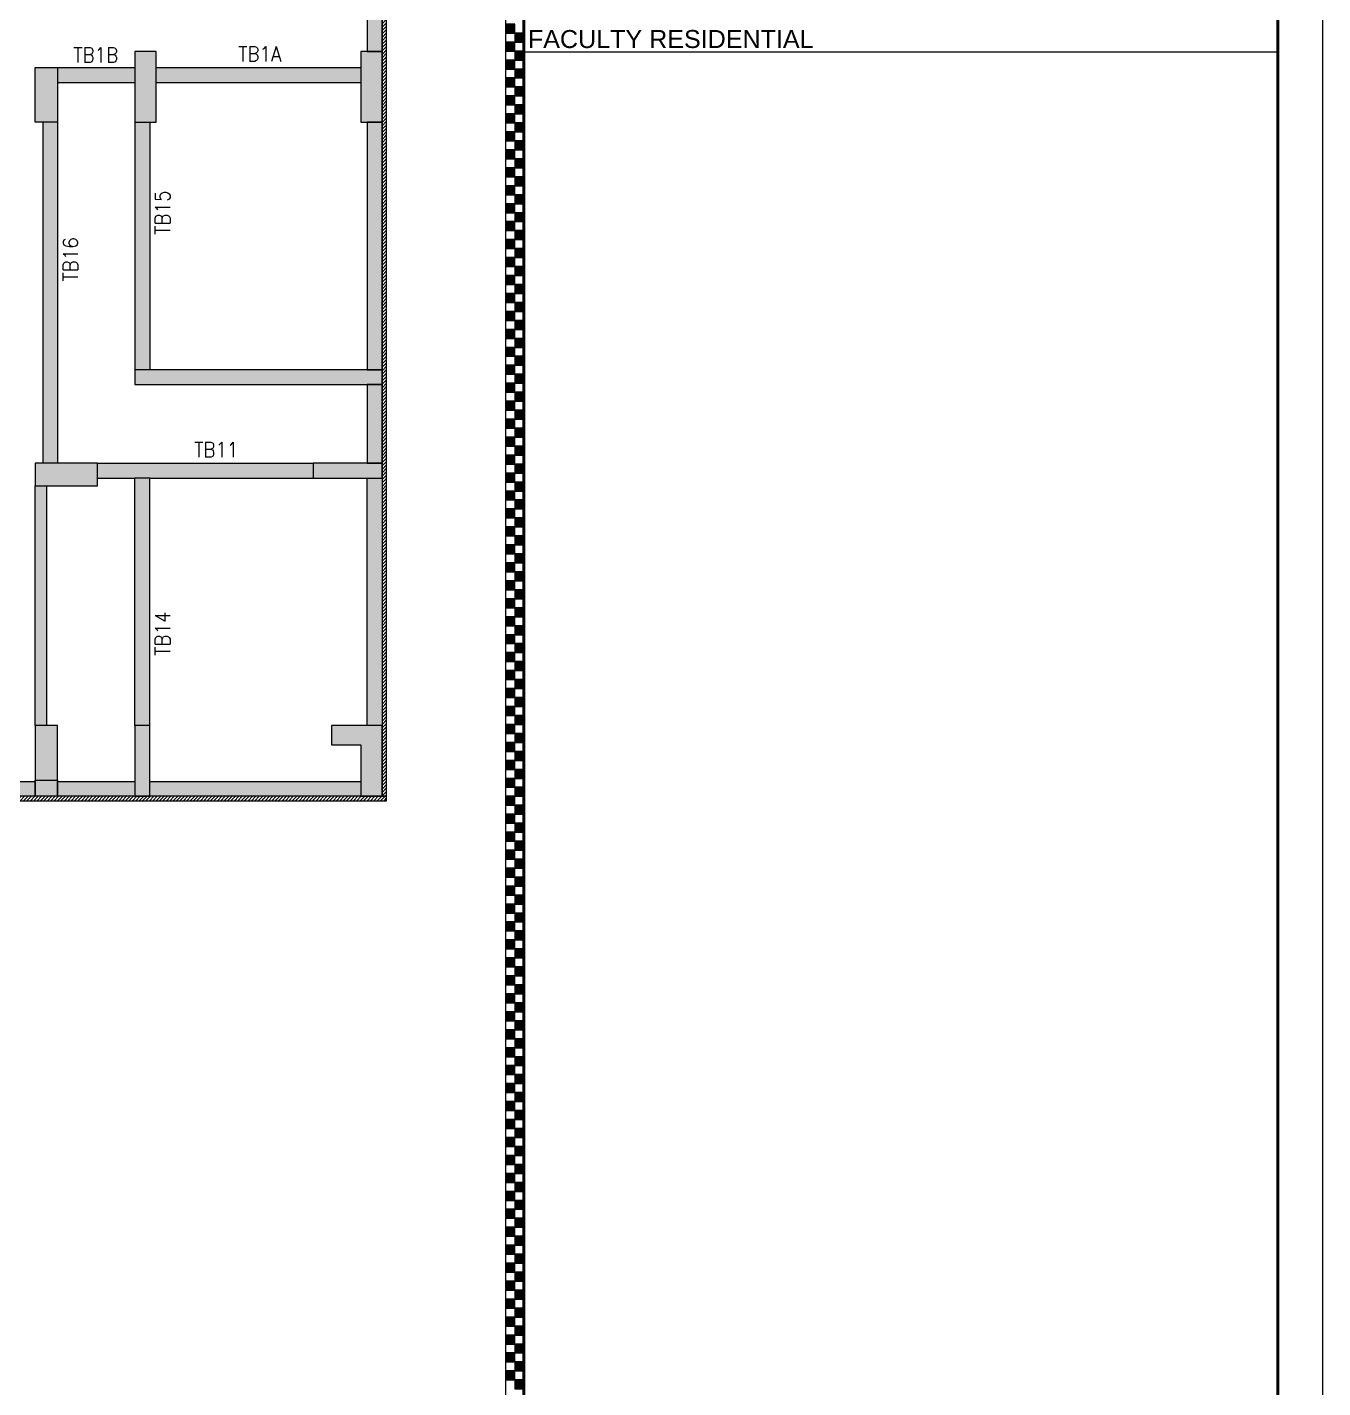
# Model space of a CAD drawing. Extents: x -200722 to 834823, y -494970 to 88783.
# Drawn here: x 320208 to 340413, y -314856 to -293642 of the extents above; entities that cross this region are included whole.
import ezdxf

# ---------------------------------------------------------------- set-up
doc = ezdxf.new("R2010")
doc.units = 0
doc.header["$LTSCALE"] = 100
doc.header["$MEASUREMENT"] = 0
doc.layers.get('0').update_dxf_attribs({"linetype": 'CONTINUOUS'})
doc.layers.add('9_TITLE TEXT', color=7, linetype='CONTINUOUS', lineweight=20)
doc.layers.add('HATCH', color=252, linetype='CONTINUOUS', lineweight=30)
for name, color, linetype in [('B_NO', 3, 'CONTINUOUS'), ('B_PLAN', 3, 'CONTINUOUS'), ('COL. SHED. STEEL.', 6, 'CONTINUOUS'), ('COL_H', 235, 'CONTINUOUS'), ('DIM', 3, 'CONTINUOUS'), ('RCCWALL', 6, 'CONTINUOUS')]:
    doc.layers.add(name, color=color, linetype=linetype)
doc.styles.get("Standard").update_dxf_attribs({"font": 'simplex.shx'})
doc.styles.add('TITLES', font='arial.ttf')
pattern_1 = [(45, (0, -330671.425), (-26.5165043, 26.5165043), [])]

# ---------------------------------------------------------------- blocks, each defined once
blk = doc.blocks.new('TITLE CHAIN')
at = {"layer": '9_TITLE TEXT'}
h = blk.add_hatch(color=256, dxfattribs=at)
h.dxf.hatch_style = 1
h.paths.add_polyline_path([(0, -193.62), (1, -193.62), (1, -192.62), (0, -192.62)])
h = blk.add_hatch(color=256, dxfattribs=at)
h.dxf.hatch_style = 1
h.paths.add_polyline_path([(1, -194.62), (2, -194.62), (2, -193.62), (1, -193.62)])
h = blk.add_hatch(color=256, dxfattribs=at)
h.dxf.hatch_style = 1
h.paths.add_polyline_path([(0, -195.62), (1, -195.62), (1, -194.62), (0, -194.62)])
h = blk.add_hatch(color=256, dxfattribs=at)
h.dxf.hatch_style = 1
h.paths.add_polyline_path([(0, -197.62), (1, -197.62), (1, -196.62), (0, -196.62)])
h = blk.add_hatch(color=256, dxfattribs=at)
h.dxf.hatch_style = 1
h.paths.add_polyline_path([(1, -196.62), (2, -196.62), (2, -195.62), (1, -195.62)])
h = blk.add_hatch(color=256, dxfattribs=at)
h.dxf.hatch_style = 1
h.paths.add_polyline_path([(1, -198.62), (2, -198.62), (2, -197.62), (1, -197.62)])
h = blk.add_hatch(color=256, dxfattribs=at)
h.dxf.hatch_style = 1
h.paths.add_polyline_path([(0, -199.62), (1, -199.62), (1, -198.62), (0, -198.62)])
h = blk.add_hatch(color=256, dxfattribs=at)
h.dxf.hatch_style = 1
h.paths.add_polyline_path([(1, -200.62), (2, -200.62), (2, -199.62), (1, -199.62)])
h = blk.add_hatch(color=256, dxfattribs=at)
h.dxf.hatch_style = 1
h.paths.add_polyline_path([(0, -201.62), (1, -201.62), (1, -200.62), (0, -200.62)])
h = blk.add_hatch(color=256, dxfattribs=at)
h.dxf.hatch_style = 1
h.paths.add_polyline_path([(0, -203.62), (1, -203.62), (1, -202.62), (0, -202.62)])
h = blk.add_hatch(color=256, dxfattribs=at)
h.dxf.hatch_style = 1
h.paths.add_polyline_path([(1, -202.62), (2, -202.62), (2, -201.62), (1, -201.62)])
h = blk.add_hatch(color=256, dxfattribs=at)
h.dxf.hatch_style = 1
h.paths.add_polyline_path([(1, -204.62), (2, -204.62), (2, -203.62), (1, -203.62)])
h = blk.add_hatch(color=256, dxfattribs=at)
h.dxf.hatch_style = 1
h.paths.add_polyline_path([(0, -205.62), (1, -205.62), (1, -204.62), (0, -204.62)])
h = blk.add_hatch(color=256, dxfattribs=at)
h.dxf.hatch_style = 1
h.paths.add_polyline_path([(1, -206.62), (2, -206.62), (2, -205.62), (1, -205.62)])
h = blk.add_hatch(color=256, dxfattribs=at)
h.dxf.hatch_style = 1
h.paths.add_polyline_path([(0, -207.62), (1, -207.62), (1, -206.62), (0, -206.62)])
h = blk.add_hatch(color=256, dxfattribs=at)
h.dxf.hatch_style = 1
h.paths.add_polyline_path([(0, -209.62), (1, -209.62), (1, -208.62), (0, -208.62)])
h = blk.add_hatch(color=256, dxfattribs=at)
h.dxf.hatch_style = 1
h.paths.add_polyline_path([(1, -208.62), (2, -208.62), (2, -207.62), (1, -207.62)])
h = blk.add_hatch(color=256, dxfattribs=at)
h.dxf.hatch_style = 1
h.paths.add_polyline_path([(0, -211.62), (1, -211.62), (1, -210.62), (0, -210.62)])
h = blk.add_hatch(color=256, dxfattribs=at)
h.dxf.hatch_style = 1
h.paths.add_polyline_path([(1, -210.62), (2, -210.62), (2, -209.62), (1, -209.62)])
h = blk.add_hatch(color=256, dxfattribs=at)
h.dxf.hatch_style = 1
h.paths.add_polyline_path([(1, -212.62), (2, -212.62), (2, -211.62), (1, -211.62)])
h = blk.add_hatch(color=256, dxfattribs=at)
h.dxf.hatch_style = 1
h.paths.add_polyline_path([(0, -213.62), (1, -213.62), (1, -212.62), (0, -212.62)])
h = blk.add_hatch(color=256, dxfattribs=at)
h.dxf.hatch_style = 1
h.paths.add_polyline_path([(1, -214.62), (2, -214.62), (2, -213.62), (1, -213.62)])
h = blk.add_hatch(color=256, dxfattribs=at)
h.dxf.hatch_style = 1
h.paths.add_polyline_path([(0, -215.62), (1, -215.62), (1, -214.62), (0, -214.62)])
h = blk.add_hatch(color=256, dxfattribs=at)
h.dxf.hatch_style = 1
h.paths.add_polyline_path([(0, -217.62), (1, -217.62), (1, -216.62), (0, -216.62)])
h = blk.add_hatch(color=256, dxfattribs=at)
h.dxf.hatch_style = 1
h.paths.add_polyline_path([(1, -216.62), (2, -216.62), (2, -215.62), (1, -215.62)])
h = blk.add_hatch(color=256, dxfattribs=at)
h.dxf.hatch_style = 1
h.paths.add_polyline_path([(1, -218.62), (2, -218.62), (2, -217.62), (1, -217.62)])
h = blk.add_hatch(color=256, dxfattribs=at)
h.dxf.hatch_style = 1
h.paths.add_polyline_path([(0, -219.62), (1, -219.62), (1, -218.62), (0, -218.62)])
h = blk.add_hatch(color=256, dxfattribs=at)
h.dxf.hatch_style = 1
h.paths.add_polyline_path([(1, -220.62), (2, -220.62), (2, -219.62), (1, -219.62)])
h = blk.add_hatch(color=256, dxfattribs=at)
h.dxf.hatch_style = 1
h.paths.add_polyline_path([(0, -221.62), (1, -221.62), (1, -220.62), (0, -220.62)])
h = blk.add_hatch(color=256, dxfattribs=at)
h.dxf.hatch_style = 1
h.paths.add_polyline_path([(0, -223.62), (1, -223.62), (1, -222.62), (0, -222.62)])
h = blk.add_hatch(color=256, dxfattribs=at)
h.dxf.hatch_style = 1
h.paths.add_polyline_path([(1, -222.62), (2, -222.62), (2, -221.62), (1, -221.62)])
h = blk.add_hatch(color=256, dxfattribs=at)
h.dxf.hatch_style = 1
h.paths.add_polyline_path([(1, -224.62), (2, -224.62), (2, -223.62), (1, -223.62)])
h = blk.add_hatch(color=256, dxfattribs=at)
h.dxf.hatch_style = 1
h.paths.add_polyline_path([(0, -225.62), (1, -225.62), (1, -224.62), (0, -224.62)])
h = blk.add_hatch(color=256, dxfattribs=at)
h.dxf.hatch_style = 1
h.paths.add_polyline_path([(1, -226.62), (2, -226.62), (2, -225.62), (1, -225.62)])
h = blk.add_hatch(color=256, dxfattribs=at)
h.dxf.hatch_style = 1
h.paths.add_polyline_path([(0, -227.62), (1, -227.62), (1, -226.62), (0, -226.62)])
h = blk.add_hatch(color=256, dxfattribs=at)
h.dxf.hatch_style = 1
h.paths.add_polyline_path([(0, -229.62), (1, -229.62), (1, -228.62), (0, -228.62)])
h = blk.add_hatch(color=256, dxfattribs=at)
h.dxf.hatch_style = 1
h.paths.add_polyline_path([(1, -228.62), (2, -228.62), (2, -227.62), (1, -227.62)])
h = blk.add_hatch(color=256, dxfattribs=at)
h.dxf.hatch_style = 1
h.paths.add_polyline_path([(1, -230.62), (2, -230.62), (2, -229.62), (1, -229.62)])
h = blk.add_hatch(color=256, dxfattribs=at)
h.dxf.hatch_style = 1
h.paths.add_polyline_path([(0, -231.62), (1, -231.62), (1, -230.62), (0, -230.62)])
h = blk.add_hatch(color=256, dxfattribs=at)
h.dxf.hatch_style = 1
h.paths.add_polyline_path([(1, -232.62), (2, -232.62), (2, -231.62), (1, -231.62)])
h = blk.add_hatch(color=256, dxfattribs=at)
h.dxf.hatch_style = 1
h.paths.add_polyline_path([(0, -233.62), (1, -233.62), (1, -232.62), (0, -232.62)])
h = blk.add_hatch(color=256, dxfattribs=at)
h.dxf.hatch_style = 1
h.paths.add_polyline_path([(0, -235.62), (1, -235.62), (1, -234.62), (0, -234.62)])
h = blk.add_hatch(color=256, dxfattribs=at)
h.dxf.hatch_style = 1
h.paths.add_polyline_path([(1, -234.62), (2, -234.62), (2, -233.62), (1, -233.62)])
h = blk.add_hatch(color=256, dxfattribs=at)
h.dxf.hatch_style = 1
h.paths.add_polyline_path([(1, -236.62), (2, -236.62), (2, -235.62), (1, -235.62)])
h = blk.add_hatch(color=256, dxfattribs=at)
h.dxf.hatch_style = 1
h.paths.add_polyline_path([(0, -237.62), (1, -237.62), (1, -236.62), (0, -236.62)])
h = blk.add_hatch(color=256, dxfattribs=at)
h.dxf.hatch_style = 1
h.paths.add_polyline_path([(1, -238.62), (2, -238.62), (2, -237.62), (1, -237.62)])
h = blk.add_hatch(color=256, dxfattribs=at)
h.dxf.hatch_style = 1
h.paths.add_polyline_path([(0, -239.62), (1, -239.62), (1, -238.62), (0, -238.62)])
h = blk.add_hatch(color=256, dxfattribs=at)
h.dxf.hatch_style = 1
h.paths.add_polyline_path([(0, -241.62), (1, -241.62), (1, -240.62), (0, -240.62)])
h = blk.add_hatch(color=256, dxfattribs=at)
h.dxf.hatch_style = 1
h.paths.add_polyline_path([(1, -240.62), (2, -240.62), (2, -239.62), (1, -239.62)])
h = blk.add_hatch(color=256, dxfattribs=at)
h.dxf.hatch_style = 1
h.paths.add_polyline_path([(1, -242.62), (2, -242.62), (2, -241.62), (1, -241.62)])
h = blk.add_hatch(color=256, dxfattribs=at)
h.dxf.hatch_style = 1
h.paths.add_polyline_path([(0, -243.62), (1, -243.62), (1, -242.62), (0, -242.62)])
h = blk.add_hatch(color=256, dxfattribs=at)
h.dxf.hatch_style = 1
h.paths.add_polyline_path([(1, -244.62), (2, -244.62), (2, -243.62), (1, -243.62)])
h = blk.add_hatch(color=256, dxfattribs=at)
h.dxf.hatch_style = 1
h.paths.add_polyline_path([(0, -245.62), (1, -245.62), (1, -244.62), (0, -244.62)])
h = blk.add_hatch(color=256, dxfattribs=at)
h.dxf.hatch_style = 1
h.paths.add_polyline_path([(0, -247.62), (1, -247.62), (1, -246.62), (0, -246.62)])
h = blk.add_hatch(color=256, dxfattribs=at)
h.dxf.hatch_style = 1
h.paths.add_polyline_path([(1, -246.62), (2, -246.62), (2, -245.62), (1, -245.62)])
h = blk.add_hatch(color=256, dxfattribs=at)
h.dxf.hatch_style = 1
h.paths.add_polyline_path([(1, -248.62), (2, -248.62), (2, -247.62), (1, -247.62)])
h = blk.add_hatch(color=256, dxfattribs=at)
h.dxf.hatch_style = 1
h.paths.add_polyline_path([(0, -249.62), (1, -249.62), (1, -248.62), (0, -248.62)])
h = blk.add_hatch(color=256, dxfattribs=at)
h.dxf.hatch_style = 1
h.paths.add_polyline_path([(1, -250.62), (2, -250.62), (2, -249.62), (1, -249.62)])
h = blk.add_hatch(color=256, dxfattribs=at)
h.dxf.hatch_style = 1
h.paths.add_polyline_path([(0, -251.62), (1, -251.62), (1, -250.62), (0, -250.62)])
h = blk.add_hatch(color=256, dxfattribs=at)
h.dxf.hatch_style = 1
h.paths.add_polyline_path([(0, -253.62), (1, -253.62), (1, -252.62), (0, -252.62)])
h = blk.add_hatch(color=256, dxfattribs=at)
h.dxf.hatch_style = 1
h.paths.add_polyline_path([(1, -252.62), (2, -252.62), (2, -251.62), (1, -251.62)])
h = blk.add_hatch(color=256, dxfattribs=at)
h.dxf.hatch_style = 1
h.paths.add_polyline_path([(1, -254.62), (2, -254.62), (2, -253.62), (1, -253.62)])
h = blk.add_hatch(color=256, dxfattribs=at)
h.dxf.hatch_style = 1
h.paths.add_polyline_path([(0, -255.62), (1, -255.62), (1, -254.62), (0, -254.62)])
h = blk.add_hatch(color=256, dxfattribs=at)
h.dxf.hatch_style = 1
h.paths.add_polyline_path([(1, -256.62), (2, -256.62), (2, -255.62), (1, -255.62)])
h = blk.add_hatch(color=256, dxfattribs=at)
h.dxf.hatch_style = 1
h.paths.add_polyline_path([(0, -257.62), (1, -257.62), (1, -256.62), (0, -256.62)])
h = blk.add_hatch(color=256, dxfattribs=at)
h.dxf.hatch_style = 1
h.paths.add_polyline_path([(0, -259.62), (1, -259.62), (1, -258.62), (0, -258.62)])
h = blk.add_hatch(color=256, dxfattribs=at)
h.dxf.hatch_style = 1
h.paths.add_polyline_path([(1, -258.62), (2, -258.62), (2, -257.62), (1, -257.62)])
h = blk.add_hatch(color=256, dxfattribs=at)
h.dxf.hatch_style = 1
h.paths.add_polyline_path([(0, -261.62), (1, -261.62), (1, -260.62), (0, -260.62)])
h = blk.add_hatch(color=256, dxfattribs=at)
h.dxf.hatch_style = 1
h.paths.add_polyline_path([(1, -260.62), (2, -260.62), (2, -259.62), (1, -259.62)])
h = blk.add_hatch(color=256, dxfattribs=at)
h.dxf.hatch_style = 1
h.paths.add_polyline_path([(1, -262.62), (2, -262.62), (2, -261.62), (1, -261.62)])
h = blk.add_hatch(color=256, dxfattribs=at)
h.dxf.hatch_style = 1
h.paths.add_polyline_path([(0, -263.62), (1, -263.62), (1, -262.62), (0, -262.62)])
h = blk.add_hatch(color=256, dxfattribs=at)
h.dxf.hatch_style = 1
h.paths.add_polyline_path([(1, -264.62), (2, -264.62), (2, -263.62), (1, -263.62)])
h = blk.add_hatch(color=256, dxfattribs=at)
h.dxf.hatch_style = 1
h.paths.add_polyline_path([(0, -265.62), (1, -265.62), (1, -264.62), (0, -264.62)])
h = blk.add_hatch(color=256, dxfattribs=at)
h.dxf.hatch_style = 1
h.paths.add_polyline_path([(0, -267.62), (1, -267.62), (1, -266.62), (0, -266.62)])
h = blk.add_hatch(color=256, dxfattribs=at)
h.dxf.hatch_style = 1
h.paths.add_polyline_path([(1, -266.62), (2, -266.62), (2, -265.62), (1, -265.62)])
h = blk.add_hatch(color=256, dxfattribs=at)
h.dxf.hatch_style = 1
h.paths.add_polyline_path([(1, -268.62), (2, -268.62), (2, -267.62), (1, -267.62)])
h = blk.add_hatch(color=256, dxfattribs=at)
h.dxf.hatch_style = 1
h.paths.add_polyline_path([(0, -269.62), (1, -269.62), (1, -268.62), (0, -268.62)])
h = blk.add_hatch(color=256, dxfattribs=at)
h.dxf.hatch_style = 1
h.paths.add_polyline_path([(1, -270.62), (2, -270.62), (2, -269.62), (1, -269.62)])
h = blk.add_hatch(color=256, dxfattribs=at)
h.dxf.hatch_style = 1
h.paths.add_polyline_path([(0, -271.62), (1, -271.62), (1, -270.62), (0, -270.62)])
h = blk.add_hatch(color=256, dxfattribs=at)
h.dxf.hatch_style = 1
h.paths.add_polyline_path([(0, -273.62), (1, -273.62), (1, -272.62), (0, -272.62)])
h = blk.add_hatch(color=256, dxfattribs=at)
h.dxf.hatch_style = 1
h.paths.add_polyline_path([(1, -272.62), (2, -272.62), (2, -271.62), (1, -271.62)])
h = blk.add_hatch(color=256, dxfattribs=at)
h.dxf.hatch_style = 1
h.paths.add_polyline_path([(1, -274.62), (2, -274.62), (2, -273.62), (1, -273.62)])
h = blk.add_hatch(color=256, dxfattribs=at)
h.dxf.hatch_style = 1
h.paths.add_polyline_path([(0, -275.62), (1, -275.62), (1, -274.62), (0, -274.62)])
h = blk.add_hatch(color=256, dxfattribs=at)
h.dxf.hatch_style = 1
h.paths.add_polyline_path([(1, -276.62), (2, -276.62), (2, -275.62), (1, -275.62)])
h = blk.add_hatch(color=256, dxfattribs=at)
h.dxf.hatch_style = 1
h.paths.add_polyline_path([(0, -277.62), (1, -277.62), (1, -276.62), (0, -276.62)])
h = blk.add_hatch(color=256, dxfattribs=at)
h.dxf.hatch_style = 1
h.paths.add_polyline_path([(0, -279.62), (1, -279.62), (1, -278.62), (0, -278.62)])
h = blk.add_hatch(color=256, dxfattribs=at)
h.dxf.hatch_style = 1
h.paths.add_polyline_path([(1, -278.62), (2, -278.62), (2, -277.62), (1, -277.62)])
h = blk.add_hatch(color=256, dxfattribs=at)
h.dxf.hatch_style = 1
h.paths.add_polyline_path([(1, -280.62), (2, -280.62), (2, -279.62), (1, -279.62)])
h = blk.add_hatch(color=256, dxfattribs=at)
h.dxf.hatch_style = 1
h.paths.add_polyline_path([(0, -281.62), (1, -281.62), (1, -280.62), (0, -280.62)])
h = blk.add_hatch(color=256, dxfattribs=at)
h.dxf.hatch_style = 1
h.paths.add_polyline_path([(1, -282.62), (2, -282.62), (2, -281.62), (1, -281.62)])
h = blk.add_hatch(color=256, dxfattribs=at)
h.dxf.hatch_style = 1
h.paths.add_polyline_path([(0, -283.62), (1, -283.62), (1, -282.62), (0, -282.62)])
h = blk.add_hatch(color=256, dxfattribs=at)
h.dxf.hatch_style = 1
h.paths.add_polyline_path([(0, -285.62), (1, -285.62), (1, -284.62), (0, -284.62)])
h = blk.add_hatch(color=256, dxfattribs=at)
h.dxf.hatch_style = 1
h.paths.add_polyline_path([(1, -284.62), (2, -284.62), (2, -283.62), (1, -283.62)])
h = blk.add_hatch(color=256, dxfattribs=at)
h.dxf.hatch_style = 1
h.paths.add_polyline_path([(1, -286.62), (2, -286.62), (2, -285.62), (1, -285.62)])
h = blk.add_hatch(color=256, dxfattribs=at)
h.dxf.hatch_style = 1
h.paths.add_polyline_path([(0, -287.62), (1, -287.62), (1, -286.62), (0, -286.62)])
h = blk.add_hatch(color=256, dxfattribs=at)
h.dxf.hatch_style = 1
h.paths.add_polyline_path([(1, -288.62), (2, -288.62), (2, -287.62), (1, -287.62)])
h = blk.add_hatch(color=256, dxfattribs=at)
h.dxf.hatch_style = 1
h.paths.add_polyline_path([(0, -289.62), (1, -289.62), (1, -288.62), (0, -288.62)])
h = blk.add_hatch(color=256, dxfattribs=at)
h.dxf.hatch_style = 1
h.paths.add_polyline_path([(0, -291.62), (1, -291.62), (1, -290.62), (0, -290.62)])
h = blk.add_hatch(color=256, dxfattribs=at)
h.dxf.hatch_style = 1
h.paths.add_polyline_path([(1, -290.62), (2, -290.62), (2, -289.62), (1, -289.62)])
h = blk.add_hatch(color=256, dxfattribs=at)
h.dxf.hatch_style = 1
h.paths.add_polyline_path([(1, -292.62), (2, -292.62), (2, -291.62), (1, -291.62)])
h = blk.add_hatch(color=256, dxfattribs=at)
h.dxf.hatch_style = 1
h.paths.add_polyline_path([(0, -293.62), (1, -293.62), (1, -292.62), (0, -292.62)])
h = blk.add_hatch(color=256, dxfattribs=at)
h.dxf.hatch_style = 1
h.paths.add_polyline_path([(1, -294.62), (2, -294.62), (2, -293.62), (1, -293.62)])
h = blk.add_hatch(color=256, dxfattribs=at)
h.dxf.hatch_style = 1
h.paths.add_polyline_path([(0, -295.62), (1, -295.62), (1, -294.62), (0, -294.62)])
h = blk.add_hatch(color=256, dxfattribs=at)
h.dxf.hatch_style = 1
h.paths.add_polyline_path([(0, -297.62), (1, -297.62), (1, -296.62), (0, -296.62)])
h = blk.add_hatch(color=256, dxfattribs=at)
h.dxf.hatch_style = 1
h.paths.add_polyline_path([(1, -296.62), (2, -296.62), (2, -295.62), (1, -295.62)])
h = blk.add_hatch(color=256, dxfattribs=at)
h.dxf.hatch_style = 1
h.paths.add_polyline_path([(1, -298.62), (2, -298.62), (2, -297.62), (1, -297.62)])
h = blk.add_hatch(color=256, dxfattribs=at)
h.dxf.hatch_style = 1
h.paths.add_polyline_path([(0, -299.62), (1, -299.62), (1, -298.62), (0, -298.62)])
h = blk.add_hatch(color=256, dxfattribs=at)
h.dxf.hatch_style = 1
h.paths.add_polyline_path([(1, -300.62), (2, -300.62), (2, -299.62), (1, -299.62)])
h = blk.add_hatch(color=256, dxfattribs=at)
h.dxf.hatch_style = 1
h.paths.add_polyline_path([(0, -301.62), (1, -301.62), (1, -300.62), (0, -300.62)])
h = blk.add_hatch(color=256, dxfattribs=at)
h.dxf.hatch_style = 1
h.paths.add_polyline_path([(0, -303.62), (1, -303.62), (1, -302.62), (0, -302.62)])
h = blk.add_hatch(color=256, dxfattribs=at)
h.dxf.hatch_style = 1
h.paths.add_polyline_path([(1, -302.62), (2, -302.62), (2, -301.62), (1, -301.62)])
h = blk.add_hatch(color=256, dxfattribs=at)
h.dxf.hatch_style = 1
h.paths.add_polyline_path([(1, -304.62), (2, -304.62), (2, -303.62), (1, -303.62)])
h = blk.add_hatch(color=256, dxfattribs=at)
h.dxf.hatch_style = 1
h.paths.add_polyline_path([(0, -305.62), (1, -305.62), (1, -304.62), (0, -304.62)])
h = blk.add_hatch(color=256, dxfattribs=at)
h.dxf.hatch_style = 1
h.paths.add_polyline_path([(1, -306.62), (2, -306.62), (2, -305.62), (1, -305.62)])
h = blk.add_hatch(color=256, dxfattribs=at)
h.dxf.hatch_style = 1
h.paths.add_polyline_path([(0, -307.62), (1, -307.62), (1, -306.62), (0, -306.62)])
h = blk.add_hatch(color=256, dxfattribs=at)
h.dxf.hatch_style = 1
h.paths.add_polyline_path([(0, -309.62), (1, -309.62), (1, -308.62), (0, -308.62)])
h = blk.add_hatch(color=256, dxfattribs=at)
h.dxf.hatch_style = 1
h.paths.add_polyline_path([(1, -308.62), (2, -308.62), (2, -307.62), (1, -307.62)])
h = blk.add_hatch(color=256, dxfattribs=at)
h.dxf.hatch_style = 1
h.paths.add_polyline_path([(0, -311.62), (1, -311.62), (1, -310.62), (0, -310.62)])
h = blk.add_hatch(color=256, dxfattribs=at)
h.dxf.hatch_style = 1
h.paths.add_polyline_path([(1, -310.62), (2, -310.62), (2, -309.62), (1, -309.62)])
h = blk.add_hatch(color=256, dxfattribs=at)
h.dxf.hatch_style = 1
h.paths.add_polyline_path([(1, -312.62), (2, -312.62), (2, -311.62), (1, -311.62)])
h = blk.add_hatch(color=256, dxfattribs=at)
h.dxf.hatch_style = 1
h.paths.add_polyline_path([(0, -313.62), (1, -313.62), (1, -312.62), (0, -312.62)])
h = blk.add_hatch(color=256, dxfattribs=at)
h.dxf.hatch_style = 1
h.paths.add_polyline_path([(1, -314.62), (2, -314.62), (2, -313.62), (1, -313.62)])
h = blk.add_hatch(color=256, dxfattribs=at)
h.dxf.hatch_style = 1
h.paths.add_polyline_path([(0, -315.62), (1, -315.62), (1, -314.62), (0, -314.62)])
h = blk.add_hatch(color=256, dxfattribs=at)
h.dxf.hatch_style = 1
h.paths.add_polyline_path([(0, -317.62), (1, -317.62), (1, -316.62), (0, -316.62)])
h = blk.add_hatch(color=256, dxfattribs=at)
h.dxf.hatch_style = 1
h.paths.add_polyline_path([(1, -316.62), (2, -316.62), (2, -315.62), (1, -315.62)])
h = blk.add_hatch(color=256, dxfattribs=at)
h.dxf.hatch_style = 1
h.paths.add_polyline_path([(1, -318.62), (2, -318.62), (2, -317.62), (1, -317.62)])
h = blk.add_hatch(color=256, dxfattribs=at)
h.dxf.hatch_style = 1
h.paths.add_polyline_path([(0, -319.62), (1, -319.62), (1, -318.62), (0, -318.62)])
h = blk.add_hatch(color=256, dxfattribs=at)
h.dxf.hatch_style = 1
h.paths.add_polyline_path([(1, -320.62), (2, -320.62), (2, -319.62), (1, -319.62)])
h = blk.add_hatch(color=256, dxfattribs=at)
h.dxf.hatch_style = 1
h.paths.add_polyline_path([(0, -321.62), (1, -321.62), (1, -320.62), (0, -320.62)])
h = blk.add_hatch(color=256, dxfattribs=at)
h.dxf.hatch_style = 1
h.paths.add_polyline_path([(0, -323.62), (1, -323.62), (1, -322.62), (0, -322.62)])
h = blk.add_hatch(color=256, dxfattribs=at)
h.dxf.hatch_style = 1
h.paths.add_polyline_path([(1, -322.62), (2, -322.62), (2, -321.62), (1, -321.62)])
h = blk.add_hatch(color=256, dxfattribs=at)
h.dxf.hatch_style = 1
h.paths.add_polyline_path([(1, -324.62), (2, -324.62), (2, -323.62), (1, -323.62)])
h = blk.add_hatch(color=256, dxfattribs=at)
h.dxf.hatch_style = 1
h.paths.add_polyline_path([(0, -325.62), (1, -325.62), (1, -324.62), (0, -324.62)])
h = blk.add_hatch(color=256, dxfattribs=at)
h.dxf.hatch_style = 1
h.paths.add_polyline_path([(1, -326.62), (2, -326.62), (2, -325.62), (1, -325.62)])
h = blk.add_hatch(color=256, dxfattribs=at)
h.dxf.hatch_style = 1
h.paths.add_polyline_path([(0, -327.62), (1, -327.62), (1, -326.62), (0, -326.62)])
h = blk.add_hatch(color=256, dxfattribs=at)
h.dxf.hatch_style = 1
h.paths.add_polyline_path([(0, -329.62), (1, -329.62), (1, -328.62), (0, -328.62)])
h = blk.add_hatch(color=256, dxfattribs=at)
h.dxf.hatch_style = 1
h.paths.add_polyline_path([(1, -328.62), (2, -328.62), (2, -327.62), (1, -327.62)])
h = blk.add_hatch(color=256, dxfattribs=at)
h.dxf.hatch_style = 1
h.paths.add_polyline_path([(1, -330.62), (2, -330.62), (2, -329.62), (1, -329.62)])
h = blk.add_hatch(color=256, dxfattribs=at)
h.dxf.hatch_style = 1
h.paths.add_polyline_path([(0, -331.62), (1, -331.62), (1, -330.62), (0, -330.62)])
h = blk.add_hatch(color=256, dxfattribs=at)
h.dxf.hatch_style = 1
h.paths.add_polyline_path([(1, -332.62), (2, -332.62), (2, -331.62), (1, -331.62)])
h = blk.add_hatch(color=256, dxfattribs=at)
h.dxf.hatch_style = 1
h.paths.add_polyline_path([(0, -333.62), (1, -333.62), (1, -332.62), (0, -332.62)])
h = blk.add_hatch(color=256, dxfattribs=at)
h.dxf.hatch_style = 1
h.paths.add_polyline_path([(0, -335.62), (1, -335.62), (1, -334.62), (0, -334.62)])
h = blk.add_hatch(color=256, dxfattribs=at)
h.dxf.hatch_style = 1
h.paths.add_polyline_path([(1, -334.62), (2, -334.62), (2, -333.62), (1, -333.62)])
h = blk.add_hatch(color=256, dxfattribs=at)
h.dxf.hatch_style = 1
h.paths.add_polyline_path([(1, -336.62), (2, -336.62), (2, -335.62), (1, -335.62)])
h = blk.add_hatch(color=256, dxfattribs=at)
h.dxf.hatch_style = 1
h.paths.add_polyline_path([(0, -337.62), (1, -337.62), (1, -336.62), (0, -336.62)])
h = blk.add_hatch(color=256, dxfattribs=at)
h.dxf.hatch_style = 1
h.paths.add_polyline_path([(1, -338.62), (2, -338.62), (2, -337.62), (1, -337.62)])
h = blk.add_hatch(color=256, dxfattribs=at)
h.dxf.hatch_style = 1
h.paths.add_polyline_path([(0, -339.62), (1, -339.62), (1, -338.62), (0, -338.62)])
h = blk.add_hatch(color=256, dxfattribs=at)
h.dxf.hatch_style = 1
h.paths.add_polyline_path([(0, -341.62), (1, -341.62), (1, -340.62), (0, -340.62)])
h = blk.add_hatch(color=256, dxfattribs=at)
h.dxf.hatch_style = 1
h.paths.add_polyline_path([(1, -340.62), (2, -340.62), (2, -339.62), (1, -339.62)])
h = blk.add_hatch(color=256, dxfattribs=at)
h.dxf.hatch_style = 1
h.paths.add_polyline_path([(1, -342.62), (2, -342.62), (2, -341.62), (1, -341.62)])
h = blk.add_hatch(color=256, dxfattribs=at)
h.dxf.hatch_style = 1
h.paths.add_polyline_path([(0, -343.62), (1, -343.62), (1, -342.62), (0, -342.62)])
h = blk.add_hatch(color=256, dxfattribs=at)
h.dxf.hatch_style = 1
h.paths.add_polyline_path([(1, -344.62), (2, -344.62), (2, -343.62), (1, -343.62)])
for p, q in [((0, -584), (0, 0)), ((2, -584), (2, 0))]:
    blk.add_line(p, q, dxfattribs=at)
for points in [[(0, -193.62), (1, -193.62), (1, -192.62), (0, -192.62)], [(1, -194.62), (2, -194.62), (2, -193.62), (1, -193.62)], [(0, -195.62), (1, -195.62), (1, -194.62), (0, -194.62)], [(0, -197.62), (1, -197.62), (1, -196.62), (0, -196.62)], [(1, -196.62), (2, -196.62), (2, -195.62), (1, -195.62)], [(1, -198.62), (2, -198.62), (2, -197.62), (1, -197.62)], [(0, -199.62), (1, -199.62), (1, -198.62), (0, -198.62)], [(1, -200.62), (2, -200.62), (2, -199.62), (1, -199.62)], [(0, -201.62), (1, -201.62), (1, -200.62), (0, -200.62)], [(0, -203.62), (1, -203.62), (1, -202.62), (0, -202.62)], [(1, -202.62), (2, -202.62), (2, -201.62), (1, -201.62)], [(1, -204.62), (2, -204.62), (2, -203.62), (1, -203.62)], [(0, -205.62), (1, -205.62), (1, -204.62), (0, -204.62)], [(1, -206.62), (2, -206.62), (2, -205.62), (1, -205.62)], [(0, -207.62), (1, -207.62), (1, -206.62), (0, -206.62)], [(0, -209.62), (1, -209.62), (1, -208.62), (0, -208.62)], [(1, -208.62), (2, -208.62), (2, -207.62), (1, -207.62)], [(0, -211.62), (1, -211.62), (1, -210.62), (0, -210.62)], [(1, -210.62), (2, -210.62), (2, -209.62), (1, -209.62)], [(1, -212.62), (2, -212.62), (2, -211.62), (1, -211.62)], [(0, -213.62), (1, -213.62), (1, -212.62), (0, -212.62)], [(1, -214.62), (2, -214.62), (2, -213.62), (1, -213.62)], [(0, -215.62), (1, -215.62), (1, -214.62), (0, -214.62)], [(0, -217.62), (1, -217.62), (1, -216.62), (0, -216.62)], [(1, -216.62), (2, -216.62), (2, -215.62), (1, -215.62)], [(1, -218.62), (2, -218.62), (2, -217.62), (1, -217.62)], [(0, -219.62), (1, -219.62), (1, -218.62), (0, -218.62)], [(1, -220.62), (2, -220.62), (2, -219.62), (1, -219.62)], [(0, -221.62), (1, -221.62), (1, -220.62), (0, -220.62)], [(0, -223.62), (1, -223.62), (1, -222.62), (0, -222.62)], [(1, -222.62), (2, -222.62), (2, -221.62), (1, -221.62)], [(1, -224.62), (2, -224.62), (2, -223.62), (1, -223.62)], [(0, -225.62), (1, -225.62), (1, -224.62), (0, -224.62)], [(1, -226.62), (2, -226.62), (2, -225.62), (1, -225.62)], [(0, -227.62), (1, -227.62), (1, -226.62), (0, -226.62)], [(0, -229.62), (1, -229.62), (1, -228.62), (0, -228.62)], [(1, -228.62), (2, -228.62), (2, -227.62), (1, -227.62)], [(1, -230.62), (2, -230.62), (2, -229.62), (1, -229.62)], [(0, -231.62), (1, -231.62), (1, -230.62), (0, -230.62)], [(1, -232.62), (2, -232.62), (2, -231.62), (1, -231.62)], [(0, -233.62), (1, -233.62), (1, -232.62), (0, -232.62)], [(0, -235.62), (1, -235.62), (1, -234.62), (0, -234.62)], [(1, -234.62), (2, -234.62), (2, -233.62), (1, -233.62)], [(1, -236.62), (2, -236.62), (2, -235.62), (1, -235.62)], [(0, -237.62), (1, -237.62), (1, -236.62), (0, -236.62)], [(1, -238.62), (2, -238.62), (2, -237.62), (1, -237.62)], [(0, -239.62), (1, -239.62), (1, -238.62), (0, -238.62)], [(0, -241.62), (1, -241.62), (1, -240.62), (0, -240.62)], [(1, -240.62), (2, -240.62), (2, -239.62), (1, -239.62)], [(1, -242.62), (2, -242.62), (2, -241.62), (1, -241.62)], [(0, -243.62), (1, -243.62), (1, -242.62), (0, -242.62)], [(1, -244.62), (2, -244.62), (2, -243.62), (1, -243.62)], [(0, -245.62), (1, -245.62), (1, -244.62), (0, -244.62)], [(0, -247.62), (1, -247.62), (1, -246.62), (0, -246.62)], [(1, -246.62), (2, -246.62), (2, -245.62), (1, -245.62)], [(1, -248.62), (2, -248.62), (2, -247.62), (1, -247.62)], [(0, -249.62), (1, -249.62), (1, -248.62), (0, -248.62)], [(1, -250.62), (2, -250.62), (2, -249.62), (1, -249.62)], [(0, -251.62), (1, -251.62), (1, -250.62), (0, -250.62)], [(0, -253.62), (1, -253.62), (1, -252.62), (0, -252.62)], [(1, -252.62), (2, -252.62), (2, -251.62), (1, -251.62)], [(1, -254.62), (2, -254.62), (2, -253.62), (1, -253.62)], [(0, -255.62), (1, -255.62), (1, -254.62), (0, -254.62)], [(1, -256.62), (2, -256.62), (2, -255.62), (1, -255.62)], [(0, -257.62), (1, -257.62), (1, -256.62), (0, -256.62)], [(0, -259.62), (1, -259.62), (1, -258.62), (0, -258.62)], [(1, -258.62), (2, -258.62), (2, -257.62), (1, -257.62)], [(0, -261.62), (1, -261.62), (1, -260.62), (0, -260.62)], [(1, -260.62), (2, -260.62), (2, -259.62), (1, -259.62)], [(1, -262.62), (2, -262.62), (2, -261.62), (1, -261.62)], [(0, -263.62), (1, -263.62), (1, -262.62), (0, -262.62)], [(1, -264.62), (2, -264.62), (2, -263.62), (1, -263.62)], [(0, -265.62), (1, -265.62), (1, -264.62), (0, -264.62)], [(0, -267.62), (1, -267.62), (1, -266.62), (0, -266.62)], [(1, -266.62), (2, -266.62), (2, -265.62), (1, -265.62)], [(1, -268.62), (2, -268.62), (2, -267.62), (1, -267.62)], [(0, -269.62), (1, -269.62), (1, -268.62), (0, -268.62)], [(1, -270.62), (2, -270.62), (2, -269.62), (1, -269.62)], [(0, -271.62), (1, -271.62), (1, -270.62), (0, -270.62)], [(0, -273.62), (1, -273.62), (1, -272.62), (0, -272.62)], [(1, -272.62), (2, -272.62), (2, -271.62), (1, -271.62)], [(1, -274.62), (2, -274.62), (2, -273.62), (1, -273.62)], [(0, -275.62), (1, -275.62), (1, -274.62), (0, -274.62)], [(1, -276.62), (2, -276.62), (2, -275.62), (1, -275.62)], [(0, -277.62), (1, -277.62), (1, -276.62), (0, -276.62)], [(0, -279.62), (1, -279.62), (1, -278.62), (0, -278.62)], [(1, -278.62), (2, -278.62), (2, -277.62), (1, -277.62)], [(1, -280.62), (2, -280.62), (2, -279.62), (1, -279.62)], [(0, -281.62), (1, -281.62), (1, -280.62), (0, -280.62)], [(1, -282.62), (2, -282.62), (2, -281.62), (1, -281.62)], [(0, -283.62), (1, -283.62), (1, -282.62), (0, -282.62)], [(0, -285.62), (1, -285.62), (1, -284.62), (0, -284.62)], [(1, -284.62), (2, -284.62), (2, -283.62), (1, -283.62)], [(1, -286.62), (2, -286.62), (2, -285.62), (1, -285.62)], [(0, -287.62), (1, -287.62), (1, -286.62), (0, -286.62)], [(1, -288.62), (2, -288.62), (2, -287.62), (1, -287.62)], [(0, -289.62), (1, -289.62), (1, -288.62), (0, -288.62)], [(0, -291.62), (1, -291.62), (1, -290.62), (0, -290.62)], [(1, -290.62), (2, -290.62), (2, -289.62), (1, -289.62)], [(1, -292.62), (2, -292.62), (2, -291.62), (1, -291.62)], [(0, -293.62), (1, -293.62), (1, -292.62), (0, -292.62)], [(1, -294.62), (2, -294.62), (2, -293.62), (1, -293.62)], [(0, -295.62), (1, -295.62), (1, -294.62), (0, -294.62)], [(0, -297.62), (1, -297.62), (1, -296.62), (0, -296.62)], [(1, -296.62), (2, -296.62), (2, -295.62), (1, -295.62)], [(1, -298.62), (2, -298.62), (2, -297.62), (1, -297.62)], [(0, -299.62), (1, -299.62), (1, -298.62), (0, -298.62)], [(1, -300.62), (2, -300.62), (2, -299.62), (1, -299.62)], [(0, -301.62), (1, -301.62), (1, -300.62), (0, -300.62)], [(0, -303.62), (1, -303.62), (1, -302.62), (0, -302.62)], [(1, -302.62), (2, -302.62), (2, -301.62), (1, -301.62)], [(1, -304.62), (2, -304.62), (2, -303.62), (1, -303.62)], [(0, -305.62), (1, -305.62), (1, -304.62), (0, -304.62)], [(1, -306.62), (2, -306.62), (2, -305.62), (1, -305.62)], [(0, -307.62), (1, -307.62), (1, -306.62), (0, -306.62)], [(0, -309.62), (1, -309.62), (1, -308.62), (0, -308.62)], [(1, -308.62), (2, -308.62), (2, -307.62), (1, -307.62)], [(0, -311.62), (1, -311.62), (1, -310.62), (0, -310.62)], [(1, -310.62), (2, -310.62), (2, -309.62), (1, -309.62)], [(1, -312.62), (2, -312.62), (2, -311.62), (1, -311.62)], [(0, -313.62), (1, -313.62), (1, -312.62), (0, -312.62)], [(1, -314.62), (2, -314.62), (2, -313.62), (1, -313.62)], [(0, -315.62), (1, -315.62), (1, -314.62), (0, -314.62)], [(0, -317.62), (1, -317.62), (1, -316.62), (0, -316.62)], [(1, -316.62), (2, -316.62), (2, -315.62), (1, -315.62)], [(1, -318.62), (2, -318.62), (2, -317.62), (1, -317.62)], [(0, -319.62), (1, -319.62), (1, -318.62), (0, -318.62)], [(1, -320.62), (2, -320.62), (2, -319.62), (1, -319.62)], [(0, -321.62), (1, -321.62), (1, -320.62), (0, -320.62)], [(0, -323.62), (1, -323.62), (1, -322.62), (0, -322.62)], [(1, -322.62), (2, -322.62), (2, -321.62), (1, -321.62)], [(1, -324.62), (2, -324.62), (2, -323.62), (1, -323.62)], [(0, -325.62), (1, -325.62), (1, -324.62), (0, -324.62)], [(1, -326.62), (2, -326.62), (2, -325.62), (1, -325.62)], [(0, -327.62), (1, -327.62), (1, -326.62), (0, -326.62)], [(0, -329.62), (1, -329.62), (1, -328.62), (0, -328.62)], [(1, -328.62), (2, -328.62), (2, -327.62), (1, -327.62)], [(1, -330.62), (2, -330.62), (2, -329.62), (1, -329.62)], [(0, -331.62), (1, -331.62), (1, -330.62), (0, -330.62)], [(1, -332.62), (2, -332.62), (2, -331.62), (1, -331.62)], [(0, -333.62), (1, -333.62), (1, -332.62), (0, -332.62)], [(0, -335.62), (1, -335.62), (1, -334.62), (0, -334.62)], [(1, -334.62), (2, -334.62), (2, -333.62), (1, -333.62)], [(1, -336.62), (2, -336.62), (2, -335.62), (1, -335.62)], [(0, -337.62), (1, -337.62), (1, -336.62), (0, -336.62)], [(1, -338.62), (2, -338.62), (2, -337.62), (1, -337.62)], [(0, -339.62), (1, -339.62), (1, -338.62), (0, -338.62)], [(0, -341.62), (1, -341.62), (1, -340.62), (0, -340.62)], [(1, -340.62), (2, -340.62), (2, -339.62), (1, -339.62)], [(1, -342.62), (2, -342.62), (2, -341.62), (1, -341.62)], [(0, -343.62), (1, -343.62), (1, -342.62), (0, -342.62)], [(1, -344.62), (2, -344.62), (2, -343.62), (1, -343.62)]]:
    blk.add_lwpolyline(points, close=True, dxfattribs=at)

msp = doc.modelspace()

# ---------------------------------------------------------------- hatches: boundary and pattern name
at = {"lineweight": -3, "ltscale": 0.4, "true_color": 0x000000}
h = msp.add_hatch(color=18, dxfattribs=at)
h.dxf.hatch_style = 1
h.paths.add_polyline_path([(228105.6, -326229.5), (231298.6, -326229.5), (231298.6, -325999.5), (228105.6, -325999.5)])
h.paths.add_polyline_path([(273400.6, -326229.5), (276593.6, -326229.5), (276593.6, -325999.5), (273400.6, -325999.5)])
h.paths.add_polyline_path([(276923.6, -294502), (280116.6, -294502), (280116.6, -294272), (276923.6, -294272)])
h.paths.add_polyline_path([(325411.6, -294502), (325411.6, -294272), (322218.6, -294272), (322218.6, -294502), (325411.6, -294502)])
h.paths.add_polyline_path([(280446.6, -294502), (281652.6, -294502), (281652.6, -294272), (280446.6, -294272)])
h.paths.add_polyline_path([(231628.6, -326229.5), (232834.6, -326229.5), (232834.6, -325999.5), (231628.6, -325999.5)])
h.paths.add_polyline_path([(271864.6, -326229.5), (273070.6, -326229.5), (273070.6, -325999.5), (271864.6, -325999.5), (271864.6, -326229.5)])
h.paths.add_polyline_path([(320682.6, -294272), (320682.6, -294502), (321888.6, -294502), (321888.6, -294272), (320682.6, -294272)])
at = {"lineweight": -3, "ltscale": 0.4}
h = msp.add_hatch(color=3, dxfattribs=at)
h.dxf.hatch_style = 1
h.paths.add_polyline_path([(273300.6, -330709.5), (273300.6, -326849.5), (273070.6, -326849.5), (273070.6, -330709.5)])
h.paths.add_polyline_path([(231628.6, -330709.5), (231628.6, -326849.5), (231398.6, -326849.5), (231398.6, -330709.5)])
h.paths.add_polyline_path([(280446.6, -298982), (280446.6, -295122), (280216.6, -295122), (280216.6, -298982), (280446.6, -298982)])
h.paths.add_polyline_path([(321888.6, -295122), (321888.6, -298982), (322118.6, -298982), (322118.6, -295122), (321888.6, -295122)])
h = msp.add_hatch(color=3, dxfattribs=at)
h.dxf.hatch_style = 1
h.paths.add_polyline_path([(281882.6, -300442), (281882.6, -295122), (281652.6, -295122), (281652.6, -300442), (281882.6, -300442)])
h.paths.add_polyline_path([(233064.6, -332169.5), (233064.6, -326849.5), (232834.6, -326849.5), (232834.6, -332169.5)])
h.paths.add_polyline_path([(320452.6, -300442), (320682.6, -300442), (320682.6, -295122), (320452.6, -295122), (320452.6, -300442)])
at = {"lineweight": -3, "ltscale": 0.4, "true_color": 0x000000}
h = msp.add_hatch(color=18, dxfattribs=at)
h.dxf.hatch_style = 1
h.paths.add_polyline_path([(241023.6, -332169.5), (241023.6, -332399.5), (245109.6, -332399.5), (245109.6, -332169.5)])
h.paths.add_polyline_path([(308407.6, -300672), (312493.6, -300672), (312493.6, -300442), (308407.6, -300442)])
h.paths.add_polyline_path([(237008.6, -332399.5), (240793.6, -332399.5), (240793.6, -332169.5), (237008.6, -332169.5)])
h.paths.add_polyline_path([(263905.6, -332399.5), (267690.6, -332399.5), (267690.6, -332169.5), (263905.6, -332169.5)])
h.paths.add_polyline_path([(285826.6, -300672), (289611.6, -300672), (289611.6, -300442), (285826.6, -300442)])
h.paths.add_polyline_path([(312723.6, -300442), (312723.6, -300672), (316508.6, -300672), (316508.6, -300442), (312723.6, -300442)])
h.paths.add_polyline_path([(228850.6, -332399.5), (231398.6, -332399.5), (231628.6, -332399.5), (232214.6, -332399.5), (232214.6, -332169.5), (228850.6, -332169.5)])
h.paths.add_polyline_path([(272484.6, -332399.5), (273070.6, -332399.5), (273300.6, -332399.5), (275848.6, -332399.5), (275848.6, -332169.5), (272484.6, -332169.5)])
h.paths.add_polyline_path([(277668.6, -300672), (280216.6, -300672), (280446.6, -300672), (281032.6, -300672), (281032.6, -300442), (277668.6, -300442)])
h.paths.add_polyline_path([(321302.6, -300442), (321302.6, -300672), (321888.6, -300672), (322118.6, -300672), (324666.6, -300672), (324666.6, -300442), (321302.6, -300442)])
h.paths.add_polyline_path([(245459.6, -332399.5), (248539.6, -332399.5), (248539.6, -332169.5), (248359.6, -332169.5), (248289.6, -332169.5), (248059.6, -332169.5), (245459.6, -332169.5)])
h.paths.add_polyline_path([(304977.6, -300672), (308057.6, -300672), (308057.6, -300442), (305457.6, -300442), (305227.6, -300442), (305157.6, -300442), (304977.6, -300442)])
h.paths.add_polyline_path([(256159.6, -332399.5), (259239.6, -332399.5), (259239.6, -332169.5), (256639.6, -332169.5), (256409.6, -332169.5), (256339.6, -332169.5), (256159.6, -332169.5)])
h.paths.add_polyline_path([(294277.6, -300672), (297357.6, -300672), (297357.6, -300442), (297177.6, -300442), (297107.6, -300442), (296877.6, -300442), (294277.6, -300442)])
h.paths.add_polyline_path([(261590.5, -332399.5), (261590.5, -332169.5), (263675.6, -332169.5), (263675.6, -332169.5), (263675.6, -332399.5)])
h.paths.add_polyline_path([(289841.6, -300442), (291926.7, -300442), (291926.7, -300672), (289841.6, -300672), (289841.6, -300442)])
h.paths.add_polyline_path([(259589.6, -332169.5), (260713.5, -332169.5), (259589.6, -332169.5), (260713.5, -332169.5), (260713.5, -332399.5), (259589.6, -332399.5), (259589.6, -332169.5), (260713.5, -332169.5)])
h.paths.add_polyline_path([(292803.7, -300672), (292803.7, -300442), (293927.6, -300442), (293927.6, -300672)])
h.paths.add_polyline_path([(260713.5, -332399.5), (260713.5, -332169.5), (261590.5, -332169.5), (261590.5, -332399.5)])
h.paths.add_polyline_path([(291926.7, -300672), (291926.7, -300442), (292803.7, -300442), (292803.7, -300672)])
at = {"lineweight": -3, "ltscale": 0.4}
h = msp.add_hatch(color=3, dxfattribs=at)
h.dxf.hatch_style = 1
h.paths.add_polyline_path([(273070.6, -336259.5), (273300.6, -336259.5), (273300.6, -332399.5), (273070.6, -332399.5)])
h.paths.add_polyline_path([(231398.6, -336259.5), (231628.6, -336259.5), (231628.6, -332399.5), (231398.6, -332399.5)])
h.paths.add_polyline_path([(280216.6, -304532), (280216.6, -300672), (280446.6, -300672), (280446.6, -304532), (280216.6, -304532)])
h.paths.add_polyline_path([(321888.6, -304532), (321888.6, -300672), (322118.6, -300672), (322118.6, -304532), (321888.6, -304532)])
at = {"layer": 'COL_H', "ltscale": 0.4, "true_color": 0x000000}
for points in [[(321888.6, -294022), (321888.6, -295122), (322218.6, -295122), (322218.6, -294022)], [(325411.6, -294022), (325411.6, -295122), (325741.6, -295122), (325741.6, -294022)], [(320332.6, -294272), (320682.6, -294272), (320682.6, -295122), (320332.6, -295122)], [(321888.6, -298982), (321888.6, -299212), (325741.6, -299212), (325741.6, -298982)], [(321302.6, -300792), (321302.6, -300442), (320332.6, -300442), (320332.6, -300792)], [(324666.6, -300442), (324666.6, -300672), (325741.6, -300672), (325741.6, -300442)], [(320332.6, -304532), (320332.6, -300792), (320507.6, -300792), (320507.6, -304532)], [(320332.6, -305382), (320682.6, -305382), (320682.6, -304532), (320332.6, -304532)], [(321888.6, -305632), (322118.6, -305632), (322118.6, -304532), (321888.6, -304532)], [(325741.6, -305632), (325741.6, -304532), (324951.6, -304532), (324951.6, -304832), (325411.6, -304832), (325411.6, -305632)], [(320332.6, -305382), (320332.6, -305632), (320682.6, -305632), (320682.6, -305382)]]:
    msp.add_hatch(color=18, dxfattribs=at).paths.add_polyline_path(points)
at = {"layer": 'DIM', "ltscale": 0.4, "true_color": 0x000000}
h = msp.add_hatch(dxfattribs=at)
h.set_pattern_fill('ANSI31', color=18, scale=300, style=0)
h.set_pattern_definition(pattern_1)
h.paths.add_polyline_path([(325811.6, -279396.5), (325741.6, -279396.5), (325741.6, -305632), (325811.6, -305632)])
h = msp.add_hatch(dxfattribs=at)
h.set_pattern_fill('ANSI31', color=18, scale=300, style=0)
h.set_pattern_definition(pattern_1)
h.paths.add_polyline_path([(308177.6, -305632), (304857.6, -305632), (304857.6, -305702), (308177.6, -305702)])
h.paths.add_polyline_path([(312493.6, -305632), (308407.6, -305632), (308407.6, -305702), (312493.6, -305702)])
h.paths.add_polyline_path([(325811.6, -305632), (312723.6, -305632), (312723.6, -305702), (325811.6, -305702)])
at = {"layer": 'HATCH', "lineweight": -3, "ltscale": 0.4, "true_color": 0x000000}
for points in [[(325511.6, -294022), (325741.6, -294022), (325741.6, -292632), (325511.6, -292632)], [(325511.6, -298982), (325741.6, -298982), (325741.6, -295122), (325511.6, -295122)], [(325511.6, -300442), (325741.6, -300442), (325741.6, -299212), (325511.6, -299212)], [(325741.6, -304532), (325511.6, -304532), (325511.6, -300672), (325741.6, -300672)], [(316858.6, -305402), (320332.6, -305402), (320332.6, -305632), (316858.6, -305632)], [(320682.6, -305402), (321888.6, -305402), (321888.6, -305632), (320682.6, -305632)], [(322118.6, -305402), (325411.6, -305402), (325411.6, -305632), (322118.6, -305632)]]:
    msp.add_hatch(color=18, dxfattribs=at).paths.add_polyline_path(points)

# ---------------------------------------------------------------- linework, layer by layer
at = {"color": 5, "lineweight": -3, "ltscale": 0.4}
msp.add_line((322118.6, -300672, 7446.6), (321888.6, -300672, 7446.6), dxfattribs=at)
at = {"color": 18, "ltscale": 0.4, "true_color": 0x000000}
msp.add_lwpolyline([(222672.7, -265926.9), (222672.7, -349086.9), (340412.7, -349086.9), (340412.7, -265926.9)], close=True, dxfattribs=at)
at = {"color": 18, "true_color": 0x000000}
msp.add_lwpolyline([(223372.7, -348386.9), (339712.7, -348386.9), (339712.7, -266626.9), (223372.7, -266626.9)], close=True, dxfattribs=at)
at = {"layer": '9_TITLE TEXT', "color": 18, "true_color": 0x000000}
msp.add_line((327672.7, -347494.4), (327672.7, -266626.9), dxfattribs=at)
at = {"layer": '9_TITLE TEXT', "color": 18, "lineweight": 50, "true_color": 0x000000}
msp.add_lwpolyline([(339712.7, -348386.9), (327952.7, -348386.9), (327952.7, -266627), (339712.7, -266626.9)], close=True, dxfattribs=at)
at = {"layer": '9_TITLE TEXT', "color": 18, "true_color": 0x000000}
for points in [[(339712.7, -266626.9), (339712.7, -348386.9)], [(327961.2, -294027.2), (327961.2, -283516.2)], [(327952.7, -294027.2), (339712.7, -294027.2)]]:
    msp.add_lwpolyline(points, dxfattribs=at)
at = {"layer": 'B_PLAN', "color": 18, "ltscale": 0.4, "true_color": 0x000000}
for p, q in [((320682.6, -294272, 7446.6), (321888.6, -294272, 7446.6)), ((322218.6, -294272, 7446.6), (325411.6, -294272, 7446.6)), ((320682.6, -294502, 7446.6), (321888.6, -294502, 7446.6)), ((322218.6, -294502, 7446.6), (325411.6, -294502, 7446.6)), ((320452.6, -295122, 7446.6), (320452.6, -300442, 7446.6)), ((320682.6, -295122, 7446.6), (320682.6, -300442, 7446.6)), ((321888.6, -295122, 7446.6), (321888.6, -298982, 7446.6)), ((322118.6, -295122, 7446.6), (322118.6, -298982, 7446.6)), ((321302.6, -300442, 7446.6), (324666.6, -300442, 7446.6)), ((321302.6, -300672, 7446.6), (321888.6, -300672, 7446.6)), ((321888.6, -304532, 7446.6), (321888.6, -300672, 7446.6)), ((322118.6, -300672, 7446.6), (324666.6, -300672, 7446.6)), ((322118.6, -304532, 7446.6), (322118.6, -300672, 7446.6))]:
    msp.add_line(p, q, dxfattribs=at)
at = {"layer": 'COL. SHED. STEEL.', "color": 18, "ltscale": 500, "true_color": 0x000000, "elevation": 7446.6}
for points in [[(321888.6, -294022), (321888.6, -295122), (322218.6, -295122), (322218.6, -294022), (321888.6, -294022)], [(325411.6, -294022), (325411.6, -295122), (325741.6, -295122), (325741.6, -294022), (325411.6, -294022)], [(320332.6, -294272), (320682.6, -294272), (320682.6, -295122), (320332.6, -295122), (320332.6, -294272)], [(321888.6, -298982), (321888.6, -299212), (325741.6, -299212), (325741.6, -298982), (321888.6, -298982)], [(321302.6, -300792), (321302.6, -300442), (320332.6, -300442), (320332.6, -300792), (321302.6, -300792)], [(324666.6, -300442), (324666.6, -300672), (325741.6, -300672), (325741.6, -300442), (324666.6, -300442)], [(320332.6, -304532), (320332.6, -300792), (320507.6, -300792), (320507.6, -304532), (320332.6, -304532)], [(320332.6, -305382), (320682.6, -305382), (320682.6, -304532), (320332.6, -304532), (320332.6, -305382)], [(321888.6, -305632), (322118.6, -305632), (322118.6, -304532), (321888.6, -304532), (321888.6, -305632)], [(325741.6, -305632), (325741.6, -304532), (324951.6, -304532), (324951.6, -304832), (325411.6, -304832), (325411.6, -305632), (325741.6, -305632)]]:
    msp.add_lwpolyline(points, dxfattribs=at)
msp.add_lwpolyline([(320332.6, -305382), (320682.6, -305382), (320682.6, -305632), (320332.6, -305632)], close=True, dxfattribs=at)
at = {"layer": 'RCCWALL', "color": 1, "ltscale": 0.4, "elevation": 7446.6}
for points in [[(325811.6, -279396.5), (325741.6, -279396.5), (325741.6, -305632), (325811.6, -305632)], [(325811.6, -305632), (312723.6, -305632), (312723.6, -305702), (325811.6, -305702)]]:
    msp.add_lwpolyline(points, close=True, dxfattribs=at)
at = {"layer": 'RCCWALL', "color": 42, "ltscale": 0.4, "elevation": 7446.6}
for points in [[(325511.6, -294022), (325741.6, -294022), (325741.6, -292632), (325511.6, -292632)], [(325511.6, -298982), (325741.6, -298982), (325741.6, -295122), (325511.6, -295122)], [(325511.6, -300442), (325741.6, -300442), (325741.6, -299212), (325511.6, -299212)], [(325741.6, -304532), (325511.6, -304532), (325511.6, -300672), (325741.6, -300672)], [(316858.6, -305402), (320332.6, -305402), (320332.6, -305632), (316858.6, -305632)], [(320682.6, -305402), (321888.6, -305402), (321888.6, -305632), (320682.6, -305632)], [(322118.6, -305402), (325411.6, -305402), (325411.6, -305632), (322118.6, -305632)]]:
    msp.add_lwpolyline(points, close=True, dxfattribs=at)

# ---------------------------------------------------------------- block references
at = {"color": 18, "true_color": 0x000000, "xscale": 140, "yscale": 140, "zscale": 140}
msp.add_blockref('TITLE CHAIN', (327672.7, -266626.9), dxfattribs=at)

# ---------------------------------------------------------------- texts
at = {"layer": '9_TITLE TEXT', "color": 18, "true_color": 0x000000, "insert": (328016.5, -293686.1), "char_height": 280, "width": 17751.848, "attachment_point": 1, "style": 'TITLES'}
msp.add_mtext('FACULTY RESIDENTIAL', dxfattribs=at)
at = {"layer": 'B_NO', "color": 18, "true_color": 0x000000, "width": 0.9}
for s, p in [('TB1B', (320928.4, -294190.9, -7446.6)), ('TB1A', (323499.3, -294174.7)), ('TB11', (322811.3, -300344.7))]:
    msp.add_text(s, height=232, dxfattribs=at).set_placement(p)
for s, p in [('TB15', (322435, -296876.4, -2897.2)), ('TB16', (320999, -297606.4, -2897.2)), ('TB14', (322435, -303442.6, -2897.2))]:
    msp.add_text(s, height=232, rotation=90, dxfattribs=at).set_placement(p)

doc.saveas('drawing.dxf')
